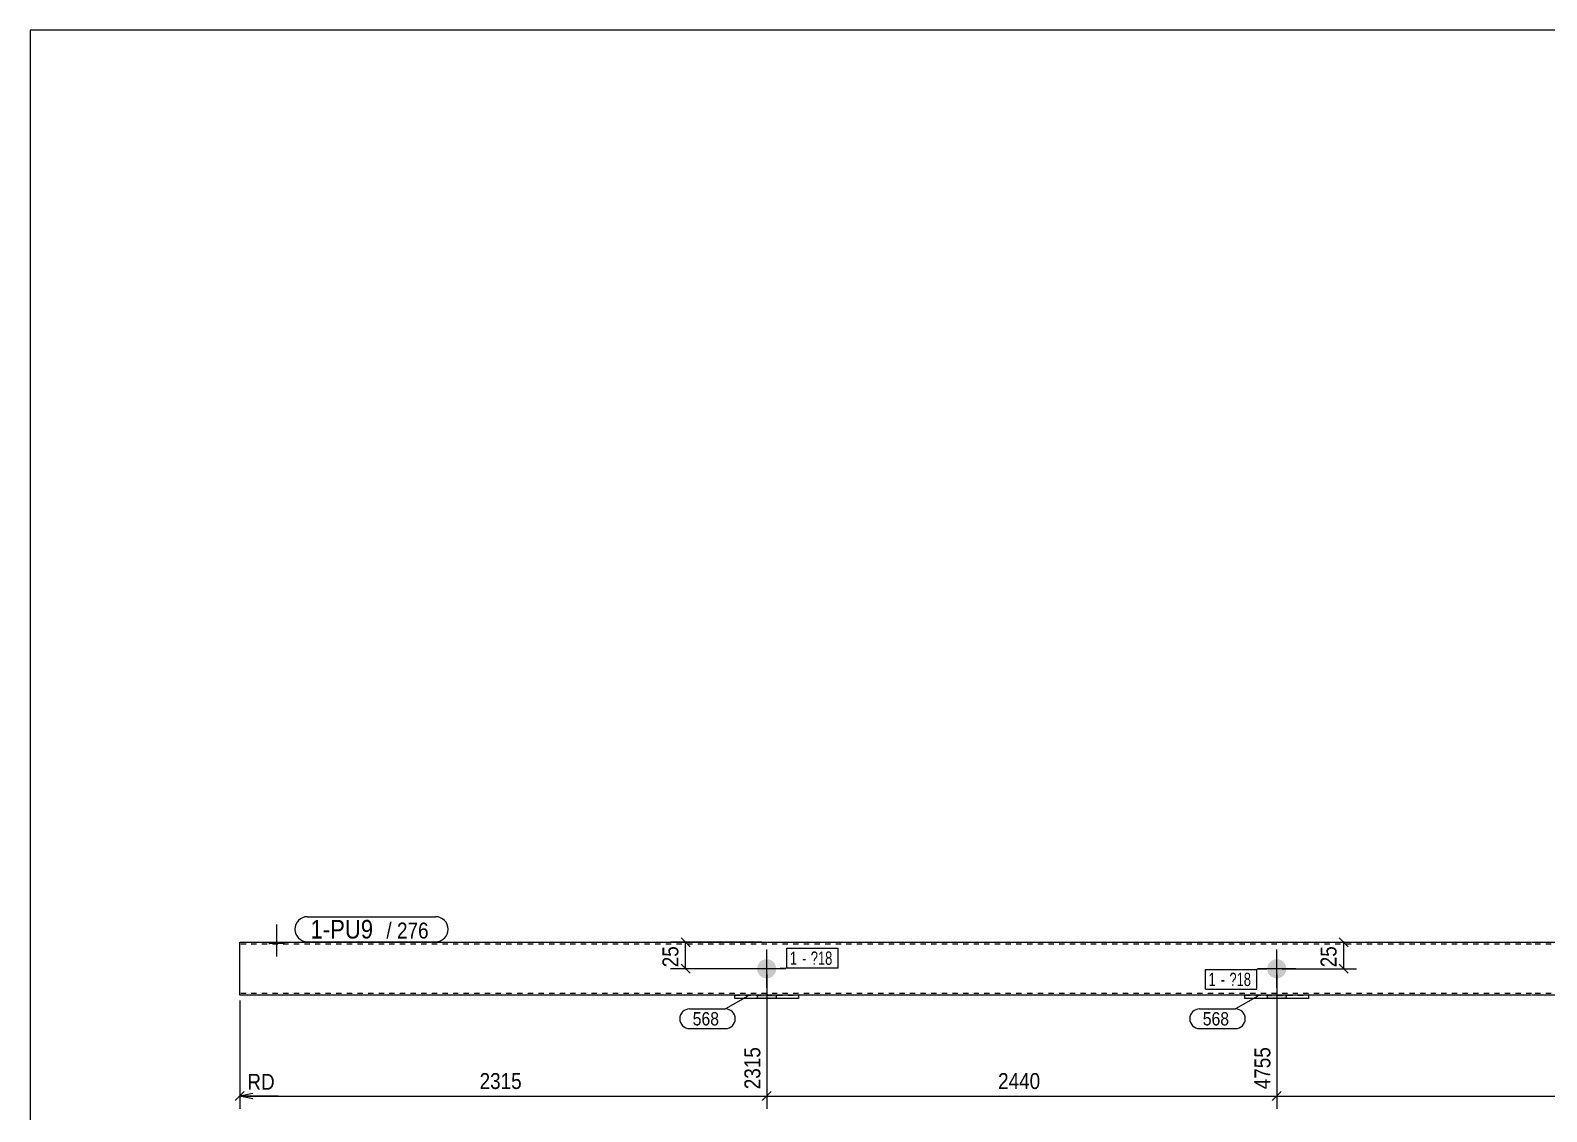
# Model space of a CAD drawing. Header units: millimetres. Extents: x 2 to 579, y 1 to 405.
# Drawn here: x 5 to 290.7, y 201.3 to 405 of the extents above; entities that cross this region are included whole.
import ezdxf

# ---------------------------------------------------------------- set-up
doc = ezdxf.new("R2010")
doc.units = ezdxf.units.MM
doc.linetypes.add('XKITLINE00', pattern=[0])
doc.linetypes.add('XKITLINE01', pattern=[4, 1, -1, 1, -1])
for name, color, linetype, lineweight in [('Bolt', 3, 'Continuous', 0), ('BoltMark', 7, 'Continuous', 0), ('Dimensions', 7, 'Continuous', 0), ('DrawingSheet', 5, 'Continuous', 0), ('Part', 2, 'Continuous', 0), ('PartMark', 7, 'Continuous', 0)]:
    doc.layers.add(name, color=color, linetype=linetype, lineweight=lineweight)
doc.styles.add('ARIAL', font='ARIAL.TTF')
doc.styles.add('ARIAL_NARROW', font='ARIALN.TTF')

# ---------------------------------------------------------------- blocks, each defined once
blk = doc.blocks.new('*A10')
at = {"layer": 'Bolt'}
blk.add_hatch(color=3, dxfattribs=at).paths.add_polyline_path([(238.04, 228.24), (238.05, 228.29), (238.05, 228.33), (238.05, 228.38), (238.06, 228.42), (238.06, 228.46), (238.07, 228.51), (238.08, 228.55), (238.09, 228.59), (238.1, 228.64), (238.11, 228.68), (238.12, 228.72), (238.13, 228.76), (238.15, 228.81), (238.16, 228.85), (238.18, 228.89), (238.2, 228.93), (238.22, 228.97), (238.24, 229.01), (238.26, 229.05), (238.28, 229.09), (238.3, 229.13), (238.32, 229.16), (238.35, 229.2), (238.37, 229.24), (238.4, 229.27), (238.42, 229.31), (238.45, 229.34), (238.48, 229.38), (238.51, 229.41), (238.54, 229.44), (238.57, 229.47), (238.6, 229.5), (238.64, 229.53), (238.67, 229.56), (238.7, 229.59), (238.74, 229.62), (238.77, 229.65), (238.81, 229.67), (238.84, 229.7), (238.88, 229.72), (238.92, 229.74), (238.96, 229.77), (239, 229.79), (239.03, 229.81), (239.07, 229.83), (239.11, 229.85), (239.16, 229.86), (239.2, 229.88), (239.24, 229.9), (239.28, 229.91), (239.32, 229.92), (239.36, 229.94), (239.41, 229.95), (239.45, 229.96), (239.49, 229.97), (239.54, 229.97), (239.58, 229.98), (239.62, 229.99), (239.67, 229.99), (239.71, 230), (239.76, 230), (239.8, 230), (239.84, 230), (239.89, 230), (239.93, 230), (239.98, 230), (240.02, 229.99), (240.06, 229.99), (240.11, 229.98), (240.15, 229.97), (240.2, 229.97), (240.24, 229.96), (240.28, 229.95), (240.32, 229.94), (240.37, 229.92), (240.41, 229.91), (240.45, 229.9), (240.49, 229.88), (240.53, 229.86), (240.57, 229.85), (240.61, 229.83), (240.65, 229.81), (240.69, 229.79), (240.73, 229.77), (240.77, 229.74), (240.81, 229.72), (240.84, 229.7), (240.88, 229.67), (240.92, 229.65), (240.95, 229.62), (240.99, 229.59), (241.02, 229.56), (241.05, 229.53), (241.09, 229.5), (241.12, 229.47), (241.15, 229.44), (241.18, 229.41), (241.21, 229.38), (241.24, 229.34), (241.26, 229.31), (241.29, 229.27), (241.32, 229.24), (241.34, 229.2), (241.36, 229.16), (241.39, 229.13), (241.41, 229.09), (241.43, 229.05), (241.45, 229.01), (241.47, 228.97), (241.49, 228.93), (241.51, 228.89), (241.52, 228.85), (241.54, 228.81), (241.55, 228.76), (241.57, 228.72), (241.58, 228.68), (241.59, 228.64), (241.6, 228.59), (241.61, 228.55), (241.62, 228.51), (241.62, 228.46), (241.63, 228.42), (241.64, 228.38), (241.64, 228.33), (241.64, 228.29), (241.64, 228.24), (241.64, 228.2), (241.64, 228.16), (241.64, 228.11), (241.64, 228.07), (241.64, 228.02), (241.63, 227.98), (241.62, 227.94), (241.62, 227.89), (241.61, 227.85), (241.6, 227.81), (241.59, 227.76), (241.58, 227.72), (241.57, 227.68), (241.55, 227.64), (241.54, 227.59), (241.52, 227.55), (241.51, 227.51), (241.49, 227.47), (241.47, 227.43), (241.45, 227.39), (241.43, 227.35), (241.41, 227.31), (241.39, 227.27), (241.36, 227.24), (241.34, 227.2), (241.32, 227.16), (241.29, 227.13), (241.26, 227.09), (241.24, 227.06), (241.21, 227.02), (241.18, 226.99), (241.15, 226.96), (241.12, 226.93), (241.09, 226.9), (241.05, 226.87), (241.02, 226.84), (240.99, 226.81), (240.95, 226.78), (240.92, 226.75), (240.88, 226.73), (240.84, 226.7), (240.81, 226.68), (240.77, 226.66), (240.73, 226.63), (240.69, 226.61), (240.65, 226.59), (240.61, 226.57), (240.57, 226.55), (240.53, 226.54), (240.49, 226.52), (240.45, 226.51), (240.41, 226.49), (240.37, 226.48), (240.32, 226.47), (240.28, 226.45), (240.24, 226.44), (240.2, 226.43), (240.15, 226.43), (240.11, 226.42), (240.06, 226.41), (240.02, 226.41), (239.98, 226.41), (239.93, 226.4), (239.89, 226.4), (239.84, 226.4), (239.8, 226.4), (239.76, 226.4), (239.71, 226.41), (239.67, 226.41), (239.62, 226.41), (239.58, 226.42), (239.54, 226.43), (239.49, 226.43), (239.45, 226.44), (239.41, 226.45), (239.36, 226.47), (239.32, 226.48), (239.28, 226.49), (239.24, 226.51), (239.2, 226.52), (239.16, 226.54), (239.11, 226.55), (239.07, 226.57), (239.03, 226.59), (239, 226.61), (238.96, 226.63), (238.92, 226.66), (238.88, 226.68), (238.84, 226.7), (238.81, 226.73), (238.77, 226.75), (238.74, 226.78), (238.7, 226.81), (238.67, 226.84), (238.64, 226.87), (238.6, 226.9), (238.57, 226.93), (238.54, 226.96), (238.51, 226.99), (238.48, 227.02), (238.45, 227.06), (238.42, 227.09), (238.4, 227.13), (238.37, 227.16), (238.35, 227.2), (238.32, 227.24), (238.3, 227.27), (238.28, 227.31), (238.26, 227.35), (238.24, 227.39), (238.22, 227.43), (238.2, 227.47), (238.18, 227.51), (238.16, 227.55), (238.15, 227.59), (238.13, 227.64), (238.12, 227.68), (238.11, 227.72), (238.1, 227.76), (238.09, 227.81), (238.08, 227.85), (238.07, 227.89), (238.06, 227.94), (238.06, 227.98), (238.05, 228.02), (238.05, 228.07), (238.05, 228.11), (238.04, 228.16), (238.04, 228.2)], flags=17)
at = {"layer": 'Bolt', "color": 3, "linetype": 'XKITLINE00', "lineweight": 0}
for p, q in [((239.84, 224.6), (239.84, 231.8)), ((243.44, 228.2), (236.24, 228.2))]:
    blk.add_line(p, q, dxfattribs=at)
blk = doc.blocks.new('*A11')
at = {"layer": 'Bolt'}
blk.add_hatch(color=3, dxfattribs=at).paths.add_polyline_path([(141.94, 228.24), (141.95, 228.29), (141.95, 228.33), (141.95, 228.38), (141.96, 228.42), (141.96, 228.46), (141.97, 228.51), (141.98, 228.55), (141.99, 228.59), (142, 228.64), (142.01, 228.68), (142.02, 228.72), (142.03, 228.76), (142.05, 228.81), (142.06, 228.85), (142.08, 228.89), (142.1, 228.93), (142.12, 228.97), (142.14, 229.01), (142.16, 229.05), (142.18, 229.09), (142.2, 229.13), (142.22, 229.16), (142.25, 229.2), (142.27, 229.24), (142.3, 229.27), (142.32, 229.31), (142.35, 229.34), (142.38, 229.38), (142.41, 229.41), (142.44, 229.44), (142.47, 229.47), (142.5, 229.5), (142.54, 229.53), (142.57, 229.56), (142.6, 229.59), (142.64, 229.62), (142.67, 229.65), (142.71, 229.67), (142.74, 229.7), (142.78, 229.72), (142.82, 229.74), (142.86, 229.77), (142.9, 229.79), (142.93, 229.81), (142.97, 229.83), (143.01, 229.85), (143.06, 229.86), (143.1, 229.88), (143.14, 229.9), (143.18, 229.91), (143.22, 229.92), (143.26, 229.94), (143.31, 229.95), (143.35, 229.96), (143.39, 229.97), (143.44, 229.97), (143.48, 229.98), (143.52, 229.99), (143.57, 229.99), (143.61, 230), (143.66, 230), (143.7, 230), (143.74, 230), (143.79, 230), (143.83, 230), (143.88, 230), (143.92, 229.99), (143.96, 229.99), (144.01, 229.98), (144.05, 229.97), (144.1, 229.97), (144.14, 229.96), (144.18, 229.95), (144.22, 229.94), (144.27, 229.92), (144.31, 229.91), (144.35, 229.9), (144.39, 229.88), (144.43, 229.86), (144.47, 229.85), (144.51, 229.83), (144.55, 229.81), (144.59, 229.79), (144.63, 229.77), (144.67, 229.74), (144.71, 229.72), (144.74, 229.7), (144.78, 229.67), (144.82, 229.65), (144.85, 229.62), (144.89, 229.59), (144.92, 229.56), (144.95, 229.53), (144.99, 229.5), (145.02, 229.47), (145.05, 229.44), (145.08, 229.41), (145.11, 229.38), (145.14, 229.34), (145.16, 229.31), (145.19, 229.27), (145.22, 229.24), (145.24, 229.2), (145.26, 229.16), (145.29, 229.13), (145.31, 229.09), (145.33, 229.05), (145.35, 229.01), (145.37, 228.97), (145.39, 228.93), (145.41, 228.89), (145.42, 228.85), (145.44, 228.81), (145.45, 228.76), (145.47, 228.72), (145.48, 228.68), (145.49, 228.64), (145.5, 228.59), (145.51, 228.55), (145.52, 228.51), (145.52, 228.46), (145.53, 228.42), (145.54, 228.38), (145.54, 228.33), (145.54, 228.29), (145.54, 228.24), (145.54, 228.2), (145.54, 228.16), (145.54, 228.11), (145.54, 228.07), (145.54, 228.02), (145.53, 227.98), (145.52, 227.94), (145.52, 227.89), (145.51, 227.85), (145.5, 227.81), (145.49, 227.76), (145.48, 227.72), (145.47, 227.68), (145.45, 227.64), (145.44, 227.59), (145.42, 227.55), (145.41, 227.51), (145.39, 227.47), (145.37, 227.43), (145.35, 227.39), (145.33, 227.35), (145.31, 227.31), (145.29, 227.27), (145.26, 227.24), (145.24, 227.2), (145.22, 227.16), (145.19, 227.13), (145.16, 227.09), (145.14, 227.06), (145.11, 227.02), (145.08, 226.99), (145.05, 226.96), (145.02, 226.93), (144.99, 226.9), (144.95, 226.87), (144.92, 226.84), (144.89, 226.81), (144.85, 226.78), (144.82, 226.75), (144.78, 226.73), (144.74, 226.7), (144.71, 226.68), (144.67, 226.66), (144.63, 226.63), (144.59, 226.61), (144.55, 226.59), (144.51, 226.57), (144.47, 226.55), (144.43, 226.54), (144.39, 226.52), (144.35, 226.51), (144.31, 226.49), (144.27, 226.48), (144.22, 226.47), (144.18, 226.45), (144.14, 226.44), (144.1, 226.43), (144.05, 226.43), (144.01, 226.42), (143.96, 226.41), (143.92, 226.41), (143.88, 226.41), (143.83, 226.4), (143.79, 226.4), (143.74, 226.4), (143.7, 226.4), (143.66, 226.4), (143.61, 226.41), (143.57, 226.41), (143.52, 226.41), (143.48, 226.42), (143.44, 226.43), (143.39, 226.43), (143.35, 226.44), (143.31, 226.45), (143.26, 226.47), (143.22, 226.48), (143.18, 226.49), (143.14, 226.51), (143.1, 226.52), (143.06, 226.54), (143.01, 226.55), (142.97, 226.57), (142.93, 226.59), (142.9, 226.61), (142.86, 226.63), (142.82, 226.66), (142.78, 226.68), (142.74, 226.7), (142.71, 226.73), (142.67, 226.75), (142.64, 226.78), (142.6, 226.81), (142.57, 226.84), (142.54, 226.87), (142.5, 226.9), (142.47, 226.93), (142.44, 226.96), (142.41, 226.99), (142.38, 227.02), (142.35, 227.06), (142.32, 227.09), (142.3, 227.13), (142.27, 227.16), (142.25, 227.2), (142.22, 227.24), (142.2, 227.27), (142.18, 227.31), (142.16, 227.35), (142.14, 227.39), (142.12, 227.43), (142.1, 227.47), (142.08, 227.51), (142.06, 227.55), (142.05, 227.59), (142.03, 227.64), (142.02, 227.68), (142.01, 227.72), (142, 227.76), (141.99, 227.81), (141.98, 227.85), (141.97, 227.89), (141.96, 227.94), (141.96, 227.98), (141.95, 228.02), (141.95, 228.07), (141.95, 228.11), (141.94, 228.16), (141.94, 228.2)], flags=17)
at = {"layer": 'Bolt', "color": 3, "linetype": 'XKITLINE00', "lineweight": 0}
for p, q in [((143.74, 224.6), (143.74, 231.8)), ((147.34, 228.2), (140.14, 228.2))]:
    blk.add_line(p, q, dxfattribs=at)
blk = doc.blocks.new('*A12')
at = {"layer": 'Bolt'}
blk.add_hatch(color=3, dxfattribs=at).paths.add_polyline_path([(50.05, 232.84), (50.05, 233.2), (52.85, 233.2), (52.85, 232.84)], flags=17)
blk.add_hatch(color=3, dxfattribs=at).paths.add_polyline_path([(50.05, 232.84), (50.05, 233.2), (52.85, 233.2), (52.85, 232.84)], flags=17)
at = {"layer": 'Bolt', "color": 3, "linetype": 'XKITLINE00', "lineweight": 0}
for p, q in [((51.45, 230.52), (51.45, 236.52)), ((51.45, 230.52), (51.45, 236.52)), ((50.05, 232.84), (50.05, 233.2)), ((50.05, 232.84), (50.05, 233.2)), ((52.85, 232.84), (52.85, 233.2)), ((52.85, 232.84), (52.85, 233.2))]:
    blk.add_line(p, q, dxfattribs=at)
blk = doc.blocks.new('*A14')
at = {"layer": 'Bolt'}
blk.add_hatch(color=3, dxfattribs=at).paths.add_polyline_path([(141.94, 222.6), (141.94, 223.2), (145.54, 223.2), (145.54, 222.6)], flags=17)
at = {"layer": 'Bolt', "color": 3, "linetype": 'XKITLINE00', "lineweight": 0}
for p, q in [((143.74, 225.9), (143.74, 219.9)), ((141.94, 223.2), (141.94, 222.6)), ((145.54, 223.2), (145.54, 222.6))]:
    blk.add_line(p, q, dxfattribs=at)
blk = doc.blocks.new('*A15')
at = {"layer": 'Bolt'}
blk.add_hatch(color=3, dxfattribs=at).paths.add_polyline_path([(238.04, 222.6), (238.04, 223.2), (241.64, 223.2), (241.64, 222.6)], flags=17)
at = {"layer": 'Bolt', "color": 3, "linetype": 'XKITLINE00', "lineweight": 0}
for p, q in [((239.84, 225.9), (239.84, 219.9)), ((238.04, 223.2), (238.04, 222.6)), ((241.64, 223.2), (241.64, 222.6))]:
    blk.add_line(p, q, dxfattribs=at)
blk = doc.blocks.new('*A16')
at = {"layer": 'Part', "color": 2, "linetype": 'XKITLINE00', "lineweight": 0}
for p, q in [((44.45, 223.2), (44.45, 233.2)), ((44.45, 233.2), (95.64, 233.2)), ((95.74, 233.2), (191.74, 233.2)), ((191.84, 233.2), (287.84, 233.2)), ((287.94, 233.2), (413.54, 233.2)), ((95.64, 223.2), (44.45, 223.2)), ((191.74, 223.2), (95.74, 223.2)), ((287.84, 223.2), (191.84, 223.2)), ((413.54, 223.2), (287.94, 223.2))]:
    blk.add_line(p, q, dxfattribs=at)
at = {"layer": 'Part', "color": 7, "linetype": 'XKITLINE01', "lineweight": 0}
for p, q in [((95.64, 232.84), (44.45, 232.84)), ((191.74, 232.84), (95.74, 232.84)), ((287.84, 232.84), (191.84, 232.84)), ((413.54, 232.84), (287.94, 232.84)), ((95.64, 223.56), (44.45, 223.56)), ((191.74, 223.56), (95.74, 223.56)), ((287.84, 223.56), (191.84, 223.56)), ((413.54, 223.56), (287.94, 223.56))]:
    blk.add_line(p, q, dxfattribs=at)
blk = doc.blocks.new('*A17')
at = {"layer": 'Part', "color": 2, "linetype": 'XKITLINE00', "lineweight": 0}
for p, q in [((137.74, 222.6), (137.74, 223.2)), ((149.74, 223.2), (149.74, 222.6)), ((149.74, 222.6), (137.74, 222.6))]:
    blk.add_line(p, q, dxfattribs=at)
at = {"layer": 'Part', "color": 7, "linetype": 'XKITLINE01', "lineweight": 0}
blk.add_line((137.74, 223.2), (149.74, 223.2), dxfattribs=at)
blk = doc.blocks.new('*A18')
at = {"layer": 'Part', "color": 2, "linetype": 'XKITLINE00', "lineweight": 0}
for p, q in [((233.84, 222.6), (233.84, 223.2)), ((245.84, 223.2), (245.84, 222.6)), ((245.84, 222.6), (233.84, 222.6))]:
    blk.add_line(p, q, dxfattribs=at)
at = {"layer": 'Part', "color": 7, "linetype": 'XKITLINE01', "lineweight": 0}
blk.add_line((233.84, 223.2), (245.84, 223.2), dxfattribs=at)
blk = doc.blocks.new('*A19')
at = {"layer": 'DrawingSheet', "color": 5, "linetype": 'XKITLINE00', "lineweight": 0}
for p, q in [((579, 405), (5, 405)), ((5, 405), (5, 5))]:
    blk.add_line(p, q, dxfattribs=at)
blk = doc.blocks.new('*A49')
at = {"layer": 'Dimensions', "color": 7, "linetype": 'XKITLINE00', "lineweight": 0}
for p, q in [((142.74, 233.2), (125.6, 233.2)), ((127.6, 234.05), (129.3, 232.35)), ((128.45, 228.2), (128.45, 233.2)), ((127.6, 229.05), (129.3, 227.35)), ((142.74, 228.2), (125.6, 228.2))]:
    blk.add_line(p, q, dxfattribs=at)
at = {"layer": 'Dimensions', "color": 3}
for p in [(128.45, 233.2), (128.45, 228.2)]:
    blk.add_point(p, dxfattribs=at)
at = {"layer": 'Dimensions', "color": 3, "style": 'ARIAL', "width": 0.85}
blk.add_text('25', height=3, rotation=90.0002, dxfattribs=at).set_placement((127.1, 228.48))
blk = doc.blocks.new('*A50')
at = {"layer": 'Dimensions', "color": 7, "linetype": 'XKITLINE00', "lineweight": 0}
for p, q in [((240.84, 233.2), (254.85, 233.2)), ((251.6, 234.05), (253.3, 232.35)), ((252.45, 228.2), (252.45, 233.2)), ((251.6, 229.05), (253.3, 227.35)), ((240.84, 228.2), (254.85, 228.2))]:
    blk.add_line(p, q, dxfattribs=at)
at = {"layer": 'Dimensions', "color": 3}
for p in [(252.45, 233.2), (252.45, 228.2)]:
    blk.add_point(p, dxfattribs=at)
at = {"layer": 'Dimensions', "color": 3, "style": 'ARIAL', "width": 0.85}
blk.add_text('25', height=3, rotation=90.0002, dxfattribs=at).set_placement((251.1, 228.48))
blk = doc.blocks.new('*A51')
at = {"layer": 'Dimensions', "color": 7, "linetype": 'XKITLINE00', "lineweight": 0}
for p, q in [((143.74, 227.2), (143.74, 201.8)), ((44.45, 222.2), (44.45, 201.8)), ((44.45, 222.2), (44.45, 201.8)), ((45.3, 205.05), (43.6, 203.35)), ((46.95, 204.7), (44.45, 204.2)), ((44.45, 204.2), (143.74, 204.2)), ((46.95, 203.7), (44.45, 204.2)), ((51.67, 204.2), (44.45, 204.2)), ((144.59, 205.05), (142.9, 203.35))]:
    blk.add_line(p, q, dxfattribs=at)
at = {"layer": 'Dimensions', "color": 3}
for p in [(44.45, 204.2), (143.74, 204.2)]:
    blk.add_point(p, dxfattribs=at)
at = {"layer": 'Dimensions', "color": 7}
blk.add_point((44.45, 204.2), dxfattribs=at)
at = {"layer": 'Dimensions', "color": 3, "style": 'ARIAL', "width": 0.85}
blk.add_text('2315', height=3, rotation=90.0002, dxfattribs=at).set_placement((142.54, 205.5))
for s, p in [('2315', (89.65, 205.55)), ('RD', (45.89, 205.4))]:
    blk.add_text(s, height=3, dxfattribs=at).set_placement(p)
blk = doc.blocks.new('*A52')
at = {"layer": 'Dimensions', "color": 7, "linetype": 'XKITLINE00', "lineweight": 0}
for p, q in [((143.74, 227.2), (143.74, 201.8)), ((239.84, 227.2), (239.84, 201.8)), ((144.59, 205.05), (142.9, 203.35)), ((143.74, 204.2), (239.84, 204.2)), ((240.69, 205.05), (239, 203.35))]:
    blk.add_line(p, q, dxfattribs=at)
at = {"layer": 'Dimensions', "color": 3}
for p in [(143.74, 204.2), (239.84, 204.2)]:
    blk.add_point(p, dxfattribs=at)
at = {"layer": 'Dimensions', "color": 3, "style": 'ARIAL', "width": 0.85}
blk.add_text('4755', height=3, rotation=90.0002, dxfattribs=at).set_placement((238.64, 205.5))
blk.add_text('2440', height=3, dxfattribs=at).set_placement((187.34, 205.55))
blk = doc.blocks.new('*A53')
at = {"layer": 'Dimensions', "color": 7, "linetype": 'XKITLINE00', "lineweight": 0}
for p, q in [((239.84, 227.2), (239.84, 201.8)), ((413.54, 222.2), (413.54, 201.8)), ((240.69, 205.05), (239, 203.35)), ((239.84, 204.2), (413.54, 204.2)), ((414.39, 205.05), (412.69, 203.35))]:
    blk.add_line(p, q, dxfattribs=at)
at = {"layer": 'Dimensions', "color": 3}
for p in [(239.84, 204.2), (413.54, 204.2)]:
    blk.add_point(p, dxfattribs=at)
at = {"layer": 'Dimensions', "color": 3, "style": 'ARIAL', "width": 0.85}
blk.add_text('7562', height=3, rotation=90.0002, dxfattribs=at).set_placement((412.34, 205.5))
blk.add_text('2807', height=3, dxfattribs=at).set_placement((322.24, 205.55))
blk = doc.blocks.new('*A54')
at = {"layer": 'BoltMark', "color": 7, "linetype": 'XKITLINE00', "lineweight": 0}
for p, q in [((147.51, 232.05), (157.2, 232.05)), ((147.51, 228.35), (147.51, 232.05)), ((157.2, 228.35), (157.2, 232.05)), ((143.74, 228.2), (147.51, 228.35)), ((147.51, 228.35), (157.2, 228.35))]:
    blk.add_line(p, q, dxfattribs=at)
at = {"layer": 'BoltMark', "color": 3, "style": 'ARIAL_NARROW', "width": 0.85}
for s, p in [('1', (148.11, 228.95)), ('?18', (152.04, 228.95)), ('-', (150.38, 228.95))]:
    blk.add_text(s, height=2.5, dxfattribs=at).set_placement(p)
blk = doc.blocks.new('*A55')
at = {"layer": 'BoltMark', "color": 7, "linetype": 'XKITLINE00', "lineweight": 0}
for p, q in [((226.39, 228.05), (236.08, 228.05)), ((226.39, 224.35), (226.39, 228.05)), ((239.84, 228.2), (236.08, 228.05)), ((236.08, 224.35), (236.08, 228.05)), ((226.39, 224.35), (236.08, 224.35))]:
    blk.add_line(p, q, dxfattribs=at)
at = {"layer": 'BoltMark', "color": 3, "style": 'ARIAL_NARROW', "width": 0.85}
for s, p in [('1', (226.99, 224.95)), ('-', (229.26, 224.95)), ('?18', (230.92, 224.95))]:
    blk.add_text(s, height=2.5, dxfattribs=at).set_placement(p)
blk = doc.blocks.new('*A56')
at = {"layer": 'PartMark', "color": 7, "linetype": 'XKITLINE00', "lineweight": 0}
for p, q in [((236.3, 223.02), (232.06, 220.63)), ((225.3, 220.63), (232.06, 220.63)), ((225.3, 216.93), (232.06, 216.93))]:
    blk.add_line(p, q, dxfattribs=at)
for centre, start, end in [((225.3, 218.78), 90, 270), ((232.06, 218.78), 270, 90)]:
    blk.add_arc(centre, 1.85, start, end, dxfattribs=at)
at = {"layer": 'PartMark', "color": 3, "style": 'ARIAL', "width": 0.85}
blk.add_text('568', height=2.5, dxfattribs=at).set_placement((225.9, 217.53))
blk = doc.blocks.new('*A57')
at = {"layer": 'PartMark', "color": 7, "linetype": 'XKITLINE00', "lineweight": 0}
for p, q in [((140.2, 223.02), (135.96, 220.63)), ((129.2, 220.63), (135.96, 220.63)), ((129.2, 216.93), (135.96, 216.93))]:
    blk.add_line(p, q, dxfattribs=at)
for centre, start, end in [((129.2, 218.78), 90, 270), ((135.96, 218.78), 270, 90)]:
    blk.add_arc(centre, 1.85, start, end, dxfattribs=at)
at = {"layer": 'PartMark', "color": 3, "style": 'ARIAL', "width": 0.85}
blk.add_text('568', height=2.5, dxfattribs=at).set_placement((129.8, 217.53))
blk = doc.blocks.new('*A58')
at = {"layer": 'PartMark', "color": 7, "linetype": 'XKITLINE00', "lineweight": 0}
for p, q in [((57.2, 238), (81.37, 238)), ((57.2, 233.3), (81.37, 233.3))]:
    blk.add_line(p, q, dxfattribs=at)
for centre, start, end in [((57.2, 235.65), 90, 270), ((81.37, 235.65), 270, 90)]:
    blk.add_arc(centre, 2.35, start, end, dxfattribs=at)
at = {"layer": 'PartMark', "color": 1, "style": 'ARIAL', "width": 0.85}
blk.add_text('1-PU9', height=3.5, dxfattribs=at).set_placement((57.8, 233.9))
at = {"layer": 'PartMark', "color": 3, "style": 'ARIAL', "width": 0.85}
for s, p in [('/', (72.08, 233.9)), ('276', (74.09, 233.9))]:
    blk.add_text(s, height=3, dxfattribs=at).set_placement(p)

msp = doc.modelspace()

# ---------------------------------------------------------------- block references
at = {"lineweight": 0}
for name in ['*A19', '*A58', '*A12', '*A49', '*A11', '*A54', '*A10', '*A50', '*A51', '*A14', '*A52', '*A55', '*A15', '*A53', '*A57', '*A17', '*A56', '*A18']:
    msp.add_blockref(name, (0, 0), dxfattribs=at)
at = {"layer": 'Part', "lineweight": 0}
msp.add_blockref('*A16', (0, 0), dxfattribs=at)

doc.saveas('drawing.dxf')
